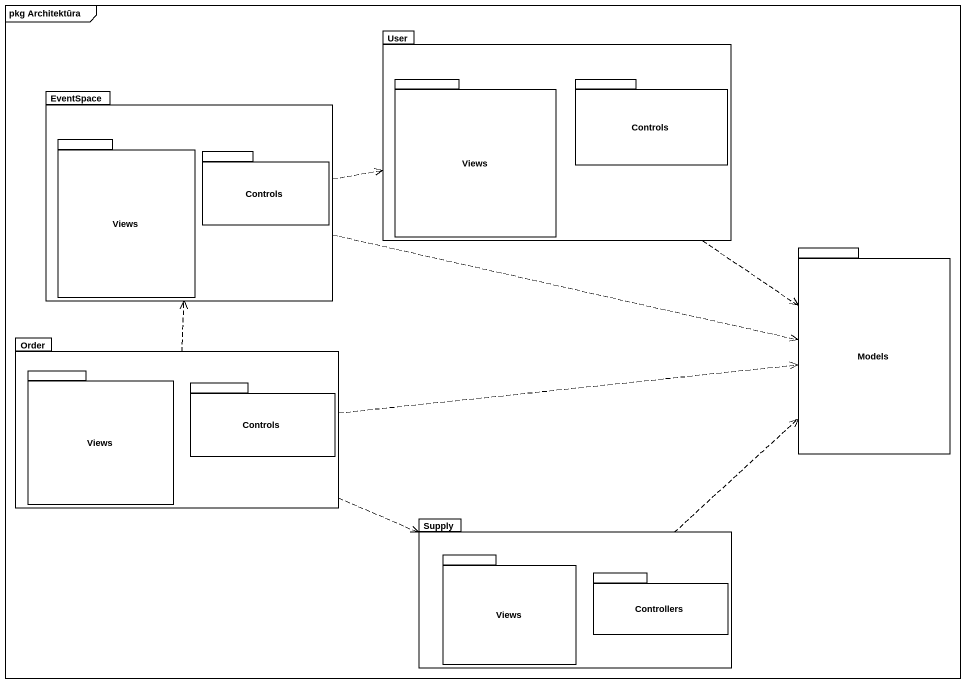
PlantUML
@startuml
mainframe pkg Architektūra
package User {
  package Views {
  }
  package Controls {
  }
}
package EventSpace {
  package "Views" as Views_2 {
  }
  package "Controls" as Controls_2 {
  }
}
package Models {
}
package Order {
  package "Views" as Views_3 {
  }
  package "Controls" as Controls_3 {
  }
}
package Supply {
  package "Views" as Views_4 {
  }
  package Controllers {
  }
}
User ..> Models
EventSpace .right.> User
EventSpace .right.> Models
Order .up.> EventSpace
Order .right.> Models
Order .right.> Supply
Supply .up.> Models
@enduml
